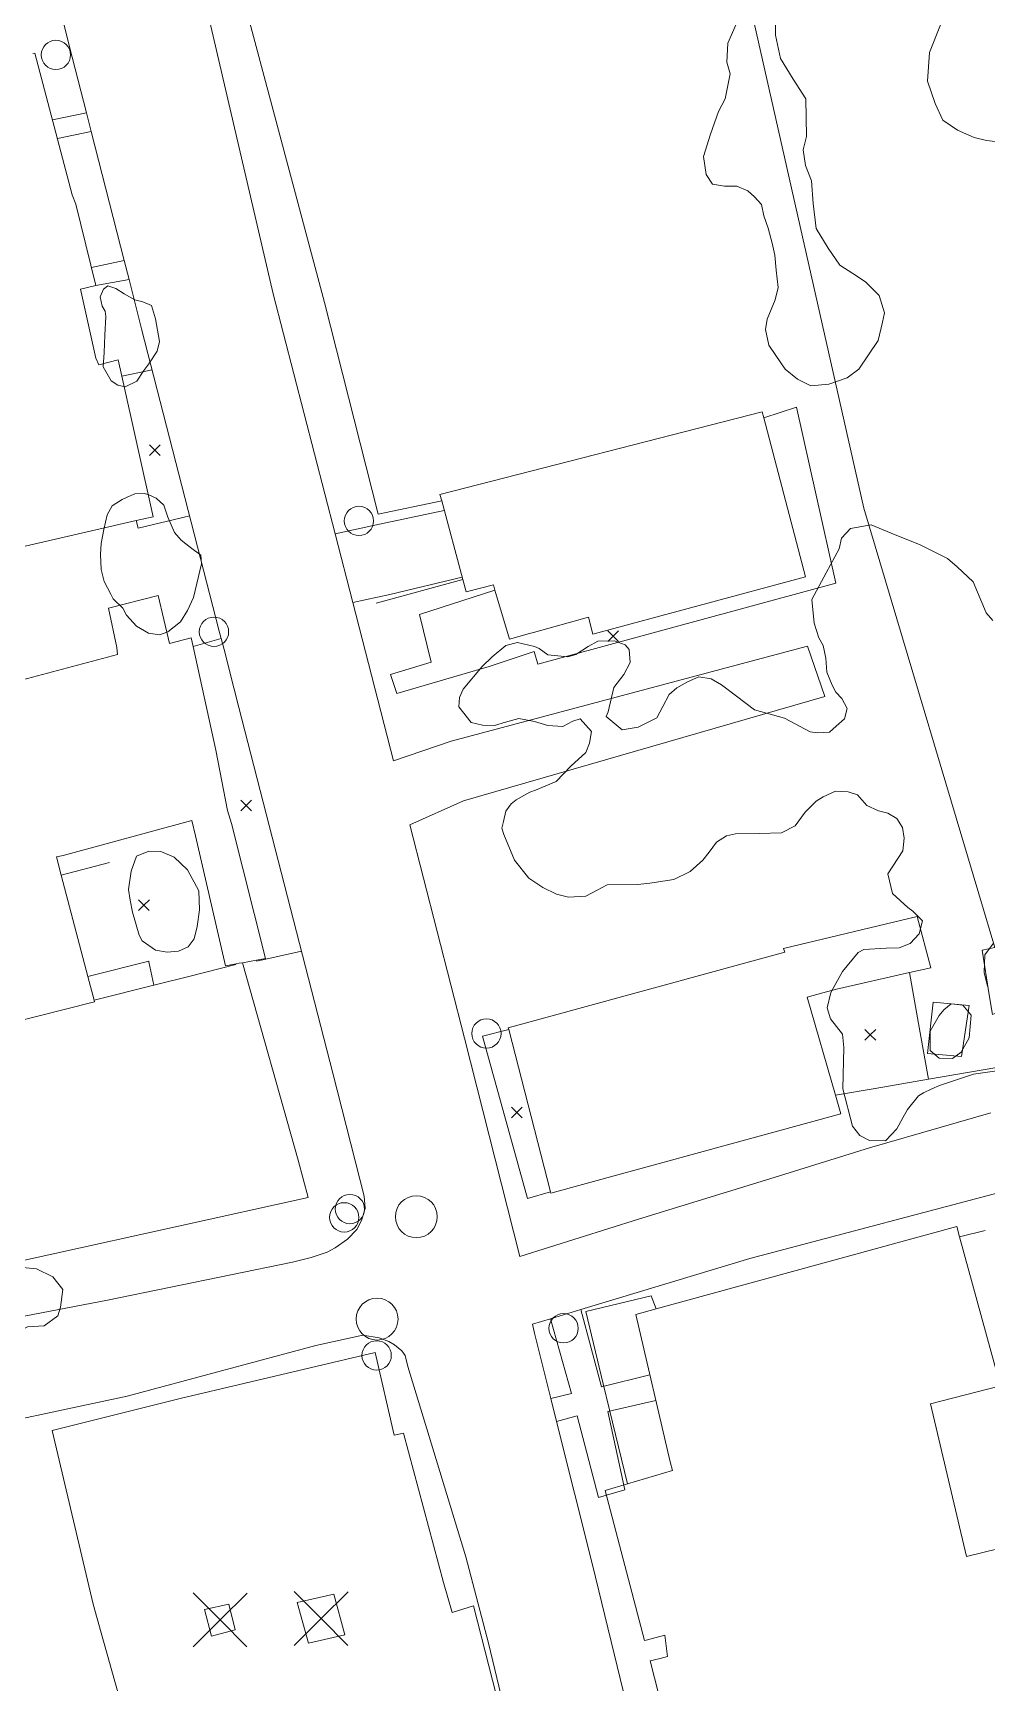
# Model space of a CAD drawing. Header units: metres. Extents: x 4652992 to 4879070, y 2074171 to 2309877.
# Drawn here: x 4653933.7 to 4653983.8, y 2307794.2 to 2307880.8 of the extents above; entities that cross this region are included whole.
import ezdxf

# ---------------------------------------------------------------- set-up
doc = ezdxf.new("R2010")
doc.units = ezdxf.units.M
doc.header["$MEASUREMENT"] = 0
doc.linetypes.add('DGN Style 2', pattern=[66.27138, 39.762828, -26.508552])
doc.linetypes.add('DGN Style 3', pattern=[92.779933, 66.271381, -26.508552])
doc.layers.get('0').update_dxf_attribs({"color": 4, "lineweight": 0})
for name, color, linetype, lineweight in [('Level 18', 5, 'Continuous', 0), ('Level 19', 38, 'DGN Style 3', 0), ('Level 30', 5, 'Continuous', 0), ('Level 31', 38, 'Continuous', 0), ('Level 35', 4, 'Continuous', 0), ('Level 37', 3, 'Continuous', 0), ('Level 38', 3, 'Continuous', 0), ('Level 39', 9, 'Continuous', 0), ('Level 40', 1, 'Continuous', 0), ('Level 45', 9, 'Continuous', 0), ('Level 53', 5, 'Continuous', 0), ('Level 54', 30, 'DGN Style 2', 0), ('Level 61', 4, 'Continuous', 0), ('Level 62', 4, 'Continuous', 0), ('Level 63', 3, 'Continuous', 0)]:
    doc.layers.add(name, color=color, linetype=linetype, lineweight=lineweight)

# ---------------------------------------------------------------- blocks, each defined once
blk = doc.blocks.new('POSTE')
at = {"color": 0, "linetype": 'ByBlock', "lineweight": -2}
blk.add_circle((0, 0), 0.770001, dxfattribs=at)
blk = doc.blocks.new('AL')
at = {"color": 0, "linetype": 'ByBlock', "lineweight": -2, "ltscale": 10}
blk.add_circle((0, 0), 1.100002, dxfattribs=at)
blk = doc.blocks.new('COTA')
at = {"color": 0, "linetype": 'ByBlock', "lineweight": -2, "ltscale": 10}
for p, q in [((-1.408457, 1.419522), (0, 0)), ((1.419522, 1.408457), (0, 0)), ((0, 0), (-1.419522, -1.408457)), ((0, 0), (1.408457, -1.419522))]:
    blk.add_line(p, q, dxfattribs=at)

msp = doc.modelspace()

# ---------------------------------------------------------------- linework, layer by layer
at = {"layer": 'Level 18', "color": 30, "extrusion": (-0.9107930349116861, -0.2130009780819829, 0.3536758839565952), "elevation": -4729874.176265, "flags": 128}
msp.add_lwpolyline([(-1187388.647778, 1789903.444559), (-1187400.483142, 1789902.839091), (-1187412.049613, 1789902.156148)], dxfattribs=at)
at = {"layer": 'Level 18', "color": 30}
for points in [[(4653952.608698, 2307842.620773, 1374.648521), (4653950.482393, 2307850.926777, 1374.1751), (4653949.551719, 2307854.534975, 1373.9712), (4653946.301355, 2307867.136545, 1373.2629), (4653943.015319, 2307881.209825, 1372.6013), (4653941.475133, 2307887.944832, 1372.2635)], [(4653928.010529, 2307812.442849, 1376.183149), (4653937.593702, 2307814.295865, 1376.226067), (4653947.317885, 2307816.28687, 1376.190848), (4653948.295104, 2307816.52223, 1376.177943), (4653949.127945, 2307816.813265, 1376.14263), (4653949.551124, 2307817.028381, 1376.112636), (4653950.207552, 2307817.487883, 1376.067858), (4653950.692786, 2307818.005526, 1376.003986), (4653950.930871, 2307818.47139, 1375.968726), (4653951.126205, 2307819.104208, 1375.929075), (4653951.082706, 2307819.742619, 1375.882826), (4653949.429241, 2307826.209692, 1375.49426), (4653944.498649, 2307845.40985, 1374.396436), (4653944.231499, 2307846.450159, 1374.347135), (4653943.715749, 2307848.458534, 1374.221024), (4653943.467653, 2307849.424641, 1374.182509), (4653939.38831, 2307865.309961, 1373.225789), (4653938.725636, 2307867.901711, 1373.102959), (4653938.473806, 2307868.886628, 1373.056281), (4653936.741386, 2307875.662205, 1372.735168), (4653936.489669, 2307876.646679, 1372.679711), (4653935.742001, 2307879.570846, 1372.515767), (4653934.844743, 2307883.145381, 1372.405518)], [(4653960.130749, 2307785.777897, 1377.530166), (4653957.598848, 2307796.271927, 1377.081129), (4653956.420138, 2307800.808559, 1376.767109), (4653953.368124, 2307810.803841, 1376.331679), (4653953.220414, 2307811.381566, 1376.27947), (4653953.050611, 2307811.623309, 1376.267428), (4653952.673341, 2307811.934061, 1376.253179), (4653952.369973, 2307812.116424, 1376.249514), (4653951.861045, 2307812.311068, 1376.257173), (4653951.002487, 2307812.445198, 1376.267837), (4653948.541162, 2307811.90775, 1376.30582), (4653938.620705, 2307809.253723, 1376.295469), (4653928.934985, 2307807.186653, 1376.263063), (4653914.338908, 2307803.475309, 1376.222944), (4653914.033055, 2307803.232153, 1376.212005), (4653913.979604, 2307802.823625, 1376.23159), (4653914.071927, 2307802.469345, 1376.266868), (4653914.961676, 2307799.551273, 1376.46877), (4653915.106104, 2307799.045286, 1376.506824), (4653919.603757, 2307781.591283, 1377.40056)], [(4653959.905858, 2307813.028093, 1376.231892), (4653960.018576, 2307812.553409, 1376.252688), (4653960.875713, 2307809.129931, 1376.413041), (4653961.177751, 2307807.923563, 1376.482415), (4653963.065149, 2307800.385134, 1376.869117), (4653965.498723, 2307790.39882, 1377.328808), (4653966.703943, 2307790.686153, 1377.369419), (4653967.441788, 2307787.330503, 1377.498711), (4653970.47815, 2307775.06813, 1378.075866), (4653972.233882, 2307767.740377, 1378.326929), (4653975.936566, 2307753.679001, 1378.828086), (4653979.465483, 2307739.340424, 1379.29207), (4653983.690648, 2307723.862758, 1379.90629), (4653984.174625, 2307722.280322, 1379.961519)]]:
    msp.add_polyline3d(points, dxfattribs=at)
at = {"layer": 'Level 19', "linetype": 'DGN Style 3'}
for points in [[(4653953.469589, 2307839.257868, 1374.840197), (4653956.288293, 2307840.513694, 1375.201905), (4653975.262044, 2307845.994097, 1374.501904), (4653974.350919, 2307848.637523, 1374.501904), (4653955.646648, 2307843.644269, 1375.101905), (4653952.608698, 2307842.620773, 1374.648521)], [(4653983.986338, 2307824.120418, 1375.225583), (4653981.37693, 2307823.373057, 1375.414593), (4653977.612642, 2307822.2855, 1375.701888), (4653972.369137, 2307820.65885, 1375.873877), (4653965.474553, 2307818.533866, 1376.014286), (4653959.242337, 2307816.574639, 1376.045336)], [(4653959.905858, 2307813.028093, 1376.231892), (4653960.856519, 2307813.314752, 1376.231227), (4653962.454447, 2307813.796587, 1376.275745), (4653971.334352, 2307816.474207, 1375.919506), (4653986.243175, 2307820.431534, 1375.174633)]]:
    msp.add_polyline3d(points, dxfattribs=at)
at = {"layer": 'Level 30', "color": 1, "elevation": 1379.8167, "flags": 128}
msp.add_lwpolyline([(4653944.308795, 2307796.978873), (4653943.971388, 2307798.329098), (4653942.697202, 2307798.042541), (4653943.065244, 2307796.637202), (4653944.308795, 2307796.978873)], dxfattribs=at)
at = {"layer": 'Level 30', "color": 1}
for points in [[(4653933.668632, 2307879.767481, 1375.2531), (4653933.787488, 2307879.78804, 1375.2531), (4653935.734575, 2307872.345975, 1375.2531), (4653935.927502, 2307871.848502, 1375.6031), (4653936.989873, 2307867.578052, 1375.6731), (4653936.173578, 2307867.386226, 1375.7431), (4653936.984087, 2307863.772401, 1375.7431), (4653937.132917, 2307863.408526, 1376.3731), (4653938.153702, 2307863.669945, 1376.3731), (4653938.345154, 2307862.812288, 1376.394972), (4653939.991852, 2307855.4355, 1376.5831), (4653939.106788, 2307855.231971, 1376.661191), (4653932.058239, 2307853.611088, 1377.2831)], [(4653972.058156, 2307860.629324, 1391.143129), (4653974.254297, 2307852.283069, 1391.143129), (4653963.073887, 2307849.262237, 1391.003129), (4653962.863019, 2307850.160455, 1390.863129), (4653959.972085, 2307849.361174, 1390.863129), (4653959.748134, 2307849.299257, 1390.863129), (4653958.711547, 2307849.012663, 1390.863129), (4653957.943838, 2307851.573277, 1391.115625), (4653957.860213, 2307851.852199, 1391.143129), (4653956.439004, 2307851.489391, 1391.143129), (4653956.261955, 2307852.142474, 1391.143129), (4653955.144718, 2307856.263644, 1391.143129), (4653955.054247, 2307856.597365, 1391.143129), (4653971.975051, 2307860.94516, 1391.143129), (4653972.058156, 2307860.629324, 1391.143129)], [(4653929.433172, 2307845.888929, 1379.8731), (4653938.124711, 2307848.197849, 1380.121), (4653938.085237, 2307848.573772, 1376.733533), (4653937.64704, 2307850.635943, 1375.9635), (4653940.256537, 2307851.290088, 1375.9635), (4653940.850694, 2307848.781176, 1377.4867), (4653941.997729, 2307849.071739, 1379.8731), (4653942.097896, 2307848.613722, 1379.938367)], [(4653942.097896, 2307848.613722, 1379.938367), (4653943.286908, 2307843.176911, 1380.7131), (4653943.900618, 2307840.007261, 1380.7131), (4653944.105512, 2307839.319724, 1378.1231), (4653945.884735, 2307832.231541, 1378.1231), (4653945.419597, 2307832.14682, 1378.107563), (4653944.682363, 2307832.012539, 1378.082937), (4653944.682324, 2307832.012532, 1378.082936), (4653944.511441, 2307831.981407, 1378.077228), (4653944.346, 2307831.951273, 1378.071701), (4653944.34598, 2307831.951269, 1378.071701), (4653943.789122, 2307831.849842, 1378.0531), (4653942.222073, 2307838.676393, 1378.0531), (4653942.018803, 2307839.487173, 1380.5731), (4653935.266147, 2307837.651518, 1379.9431), (4653934.91473, 2307837.577459, 1383.3731), (4653935.171469, 2307836.602222, 1383.3731), (4653936.568209, 2307831.29663, 1383.3731), (4653936.568224, 2307831.296575, 1383.3731), (4653936.896804, 2307830.048443, 1383.3731), (4653936.919558, 2307829.962011, 1383.3731), (4653922.906602, 2307826.413626, 1383.5131)], [(4653979.716671, 2307831.48946, 1377.463751), (4653975.869326, 2307830.626455, 1377.843128), (4653975.157838, 2307830.43246, 1378.963129), (4653974.333348, 2307830.199644, 1378.963129), (4653975.822625, 2307825.049804, 1379.021983), (4653975.82263, 2307825.049789, 1379.021983), (4653976.104664, 2307824.07453, 1379.033129), (4653960.871531, 2307819.91589, 1378.823128), (4653960.857571, 2307819.970172, 1378.823128), (4653958.663101, 2307828.503013, 1378.823128), (4653958.640334, 2307828.591539, 1378.823128), (4653973.160893, 2307832.563409, 1378.963129), (4653973.086132, 2307832.754111, 1377.913129), (4653980.119973, 2307834.44575, 1377.493129), (4653980.838507, 2307831.741102, 1377.353129), (4653979.716671, 2307831.48946, 1377.463751)], [(4653968.187416, 2307787.095563, 1380.1026), (4653966.100273, 2307795.337541, 1380.1026), (4653966.622366, 2307795.469684, 1380.1026), (4653967.010053, 2307795.567811, 1380.1026), (4653966.861035, 2307796.69073, 1382.597817), (4653965.883188, 2307796.43877, 1382.602677), (4653965.786579, 2307796.413877, 1382.603129), (4653963.730411, 2307804.29492, 1382.673129), (4653964.89933, 2307804.64138, 1382.788658), (4653967.271703, 2307805.344536, 1383.023129), (4653967.138434, 2307805.79242, 1378.823128), (4653965.336568, 2307813.531032, 1378.893129), (4653966.414695, 2307813.827352, 1378.875217), (4653982.190254, 2307818.163224, 1378.613129), (4653982.341887, 2307817.60886, 1378.613129), (4653984.434699, 2307809.957634, 1378.613129)], [(4653938.134416, 2307793.698516, 1379.818974), (4653937.259877, 2307796.819715, 1379.6374), (4653936.837262, 2307798.328015, 1379.8731), (4653934.693376, 2307807.436521, 1379.4531), (4653941.416898, 2307809.124057, 1379.4531), (4653951.643976, 2307811.540212, 1379.3831), (4653952.652993, 2307807.192605, 1379.8731), (4653953.144241, 2307807.2965, 1379.8731), (4653955.241866, 2307799.460599, 1379.7331), (4653955.690758, 2307797.89164, 1379.4253), (4653956.819246, 2307798.230621, 1379.4253), (4653958.212041, 2307792.746565, 1379.4253)], [(4653984.480849, 2307809.788913, 1378.613129), (4653980.816069, 2307808.84245, 1379.243129)], [(4653980.816069, 2307808.84245, 1379.243129), (4653982.70329, 2307800.825876, 1381.057064), (4653990.145404, 2307802.653679, 1382.871)], [(4653947.551854, 2307798.410799, 1379.5263), (4653948.149776, 2307796.27511, 1379.5263), (4653950.056661, 2307796.71327, 1379.5263), (4653949.48329, 2307798.847931, 1379.5639), (4653947.551854, 2307798.410799, 1379.5263)]]:
    msp.add_polyline3d(points, dxfattribs=at)
at = {"layer": 'Level 31'}
for points in [[(4653984.238755, 2307829.358283, 1377.773129), (4653984.061331, 2307829.290648, 1377.685085), (4653983.896902, 2307830.321632, 1377.842544), (4653983.897641, 2307830.32202, 1377.843128), (4653983.521106, 2307832.677909, 1377.843128), (4653984.189291, 2307832.803195, 1377.843128), (4653986.002676, 2307833.143211, 1377.843128), (4653986.609629, 2307829.932449, 1377.913129), (4653984.238755, 2307829.358283, 1377.773129)], [(4653982.835947, 2307829.765046, 1377.003129), (4653982.432773, 2307827.089084, 1376.933128), (4653980.654979, 2307827.241292, 1376.933128), (4653980.961913, 2307829.93267, 1376.933128), (4653982.835947, 2307829.765046, 1377.003129)]]:
    msp.add_polyline3d(points, dxfattribs=at)
at = {"layer": 'Level 35'}
for p, q in [((4653956.261955, 2307852.142474, 1375.171568), (4653951.697989, 2307850.902524, 1374.353533)), ((4653937.70209, 2307837.274255, 1379.113533), (4653935.171469, 2307836.602222, 1379.113533)), ((4653983.688012, 2307817.948452, 1378.12), (4653982.341887, 2307817.60886, 1378.12)), ((4653964.89933, 2307804.64138, 1377.643533), (4653963.963142, 2307808.526646, 1377.643533))]:
    msp.add_line(p, q, dxfattribs=at)
at = {"layer": 'Level 35', "extrusion": (0.0430310570909227, 0.0092200215774834, 0.9990311903678225), "elevation": 222918.588112, "flags": 128}
msp.add_lwpolyline([(1281569.564921, -5029227.538418), (1281570.821468, -5029227.538418), (1281570.847469, -5029227.538418), (1281570.847469, -5029227.538406), (1281570.743958, -5029224.244781)], dxfattribs=at)
at = {"layer": 'Level 35', "extrusion": (-0.1510656881672048, 0.603742111076735, 0.7827353455486576), "elevation": 691363.267193, "flags": 128}
msp.add_lwpolyline([(-5074945.816001, -867311.933219), (-5074945.79893, -867311.884977), (-5074945.798894, -867311.884977), (-5074943.325599, -867311.884977), (-5074941.360241, -867311.884977), (-5074938.127708, -867311.884977)], dxfattribs=at)
at = {"layer": 'Level 35', "elevation": 1377.643533, "flags": 128}
msp.add_lwpolyline([(4653963.631792, 2307809.901781), (4653962.71909, 2307813.68958), (4653966.15069, 2307814.522609), (4653966.414695, 2307813.827352)], dxfattribs=at)
at = {"layer": 'Level 37'}
for points in [[(4653955.144718, 2307856.263644, 1375.160643), (4653951.816182, 2307855.575466, 1375.499267), (4653948.99562, 2307866.68165, 1375.219267), (4653944.234005, 2307884.548743, 1374.239268), (4653968.505752, 2307890.367945, 1373.119268), (4653969.451551, 2307889.305849, 1373.189267), (4653970.510148, 2307886.03633, 1373.189267), (4653977.309136, 2307855.885632, 1375.149268), (4653984.189291, 2307832.803195, 1376.404189)], [(4653944.682324, 2307832.012532, 1377.178035), (4653944.682333, 2307832.012501, 1377.178037), (4653947.606121, 2307821.645956, 1377.643533), (4653948.12853, 2307819.681613, 1377.643533), (4653934.514592, 2307816.671175, 1377.993533), (4653928.197871, 2307815.293277, 1377.993533), (4653926.017541, 2307814.904735, 1377.993533)], [(4653975.82263, 2307825.049789, 1376.861992), (4653977.905954, 2307825.407675, 1376.759665), (4653980.706117, 2307825.888705, 1376.622128), (4653987.890159, 2307827.122825, 1376.269268), (4653996.100911, 2307828.567865, 1374.939267), (4654006.203339, 2307829.995933, 1372.839268), (4654010.915284, 2307830.2258, 1370.249267)]]:
    msp.add_polyline3d(points, dxfattribs=at)
at = {"layer": 'Level 38'}
msp.add_line((4653963.963142, 2307808.526646, 1377.643533), (4653963.631792, 2307809.901781, 1377.643533), dxfattribs=at)
at = {"layer": 'Level 40', "color": 3, "flags": 128}
for points, elevation in [([(4653937.447782, 2307864.967948), (4653937.502436, 2307865.956665), (4653937.478251, 2307866.235625), (4653937.314762, 2307866.502231), (4653937.202784, 2307866.98424), (4653937.391811, 2307867.394553), (4653937.615325, 2307867.568979), (4653938.035016, 2307867.423472), (4653938.466788, 2307867.138491), (4653939.027539, 2307866.822793), (4653939.457495, 2307866.720378), (4653939.909832, 2307866.521572), (4653940.109566, 2307865.836578), (4653940.324964, 2307864.647039), (4653940.201352, 2307864.130122), (4653939.768272, 2307863.459239), (4653939.503583, 2307863.11249), (4653939.144387, 2307862.560582), (4653938.525413, 2307862.252627), (4653938.138434, 2307862.34475), (4653937.782353, 2307862.566114), (4653937.367591, 2307863.302315), (4653937.413733, 2307864.065392), (4653937.447782, 2307864.967948)], 1375.943533), ([(4653937.270813, 2307854.024851), (4653937.402146, 2307854.76293), (4653937.4943, 2307855.148295), (4653937.586453, 2307855.533658), (4653937.837531, 2307856.01698), (4653938.367269, 2307856.343504), (4653938.621893, 2307856.463945), (4653939.025188, 2307856.639522), (4653939.525954, 2307856.656152), (4653939.739608, 2307856.605327), (4653940.146433, 2307856.418049), (4653940.555026, 2307856.049354), (4653940.763762, 2307855.411462), (4653941.112692, 2307854.604489), (4653941.468296, 2307854.203178), (4653941.962303, 2307853.814207), (4653942.499019, 2307853.415087), (4653942.524823, 2307852.956487), (4653942.279143, 2307851.928989), (4653942.105119, 2307851.201172), (4653941.802919, 2307850.503818), (4653941.435737, 2307849.912393), (4653940.769459, 2307849.392042), (4653940.323482, 2307849.226547), (4653939.757763, 2307849.31575), (4653939.125261, 2307849.692326), (4653938.58666, 2307850.272847), (4653938.401931, 2307850.633515), (4653937.885562, 2307851.118271), (4653937.765817, 2307851.372997), (4653937.428833, 2307852.04139), (4653937.262789, 2307852.669157), (4653937.223175, 2307853.447883), (4653937.270813, 2307854.024851)], 1379.943533), ([(4653981.2618, 2307826.9949), (4653981.9654, 2307826.9769), (4653982.4245, 2307827.3204), (4653982.8431, 2307828.0645), (4653982.9561, 2307829.2603), (4653982.514138, 2307829.782181), (4653981.893116, 2307829.858379), (4653981.517053, 2307829.538152), (4653981.2619, 2307829.2339), (4653980.7908, 2307828.4213), (4653980.7901, 2307827.4002), (4653981.2618, 2307826.9949)], 1379.3637), ([(4653929.904505, 2307813.145163), (4653929.610827, 2307814.287224), (4653929.909772, 2307814.878998), (4653930.343438, 2307815.375796), (4653931.166973, 2307815.527971), (4653932.092898, 2307815.845174), (4653932.953284, 2307816.020134), (4653933.875698, 2307815.928049), (4653934.719543, 2307815.50758), (4653935.253634, 2307814.84499), (4653935.128876, 2307813.928243), (4653934.984878, 2307813.457633), (4653934.261774, 2307812.934744), (4653933.400218, 2307812.886182), (4653932.749677, 2307812.535344), (4653931.93833, 2307811.90707), (4653931.143395, 2307811.874242), (4653930.26833, 2307812.428186), (4653929.904505, 2307813.145163)], 1378.615511)]:
    msp.add_lwpolyline(points, dxfattribs=dict(at, elevation=elevation))
at = {"layer": 'Level 40', "color": 3}
for points in [[(4653980.657068, 2307878.321154, 1375.76368), (4653980.754571, 2307879.81269, 1375.76368), (4653981.334231, 2307881.263635, 1375.36368), (4653981.221494, 2307881.333879, 1375.36368), (4653981.358539, 2307881.907429, 1375.36368), (4653982.79009, 2307883.233212, 1374.56368), (4653982.81274, 2307884.051604, 1374.56368), (4653982.727588, 2307884.418825, 1374.56368), (4653982.943192, 2307885.321168, 1374.56368), (4653983.394318, 2307886.123832, 1374.56368), (4653984.370517, 2307886.410706, 1374.56368)], [(4653972.817882, 2307867.476611, 1376.56368), (4653972.711109, 2307868.381132, 1376.56368), (4653972.632589, 2307869.165757, 1376.16368), (4653972.506621, 2307869.797639, 1376.16368), (4653972.281032, 2307870.592178, 1376.16368), (4653972.067712, 2307871.244913, 1376.16368), (4653971.931272, 2307871.83302, 1376.16368), (4653971.567794, 2307872.243818, 1376.16368), (4653971.227049, 2307872.556604, 1376.16368), (4653970.636507, 2307872.790104, 1376.16368), (4653969.993604, 2307872.804605, 1376.16368), (4653969.371612, 2307872.906711, 1376.16368), (4653969.029014, 2307873.405159, 1376.16368), (4653968.888929, 2307874.364601, 1376.16368), (4653969.258945, 2307875.526415, 1376.16368), (4653969.683104, 2307876.721583, 1376.16368), (4653970.025315, 2307877.38069, 1376.16368), (4653970.295678, 2307878.705135, 1376.16368), (4653970.115539, 2307879.303749, 1376.16368), (4653970.17112, 2307880.309079, 1376.16368), (4653970.981136, 2307882.152795, 1376.16368)], [(4653972.674008, 2307881.702094, 1376.16368), (4653972.672571, 2307880.7302, 1376.16368), (4653972.934976, 2307879.510111, 1376.16368), (4653973.599074, 2307878.425604, 1376.16368), (4653974.27361, 2307877.384938, 1376.16368), (4653974.29738, 2307875.405206, 1376.56368), (4653974.130029, 2307874.704904, 1376.56368), (4653974.257712, 2307873.887917, 1376.56368), (4653974.570416, 2307873.07305, 1376.56368), (4653974.658061, 2307871.895522, 1376.56368), (4653974.801609, 2307870.565877, 1376.56368), (4653975.432033, 2307869.536483, 1376.56368), (4653976.050169, 2307868.648841, 1376.56368), (4653976.729225, 2307868.209309, 1376.56368), (4653977.408253, 2307867.769796, 1376.56368), (4653978.111771, 2307867.0469, 1376.56368), (4653978.40348, 2307866.144681, 1376.56368), (4653978.288453, 2307865.663267, 1376.56368), (4653978.058397, 2307864.700433, 1376.56368), (4653977.554288, 2307863.941694, 1376.56368), (4653977.050165, 2307863.182935, 1376.56368), (4653976.434237, 2307862.728361, 1376.56368), (4653975.47965, 2307862.400738, 1376.56368), (4653974.533665, 2307862.302349, 1376.56368), (4653973.833607, 2307862.654238, 1376.56368), (4653973.175358, 2307863.181231, 1376.56368), (4653972.700318, 2307863.8959, 1376.56368), (4653972.324821, 2307864.448062, 1376.56368), (4653972.153477, 2307865.275435, 1376.56368), (4653972.235354, 2307865.811116, 1376.56368), (4653972.660982, 2307866.820031, 1376.56368), (4653972.817882, 2307867.476611, 1376.56368)], [(4653984.505631, 2307875.108358, 1375.76368), (4653983.751499, 2307875.201871, 1375.76368), (4653983.098522, 2307875.357782, 1375.76368), (4653982.239765, 2307875.73594, 1375.76368), (4653981.460911, 2307876.268145, 1375.76368), (4653981.065572, 2307877.141585, 1375.76368), (4653980.657068, 2307878.321154, 1375.76368)], [(4653984.5448, 2307826.373, 1378.5637), (4653983.0774, 2307826.1658, 1378.5637), (4653981.2858, 2307825.5632, 1378.5637), (4653980.888, 2307825.3894, 1378.5637), (4653980.438, 2307825.1834, 1378.5637), (4653980.1767, 2307825.022, 1378.5637), (4653979.6055, 2307824.3084, 1378.5637), (4653979.3679, 2307823.8732, 1378.5637), (4653979.0478, 2307823.2789, 1378.5637), (4653978.4545, 2307822.6599, 1378.5637), (4653977.6132, 2307822.6806, 1378.5637), (4653977.0955, 2307822.9375, 1378.5637), (4653976.7227, 2307823.4281, 1378.5637), (4653976.2095, 2307825.3821, 1378.5637), (4653976.2635, 2307827.5602, 1378.9637), (4653976.1875, 2307828.2504, 1380.1637), (4653975.5624, 2307829.068, 1380.5637), (4653975.3891, 2307829.6438, 1380.5637), (4653975.5805, 2307830.4449, 1380.5637), (4653976.1988, 2307831.5457, 1380.5637), (4653977.0171, 2307832.5544, 1380.5637), (4653977.3196, 2307832.7053, 1380.5637), (4653978.4928, 2307832.7832, 1380.5637), (4653979.1634, 2307832.8021, 1380.5637), (4653979.7482, 2307833.0197, 1380.5637), (4653980.2254, 2307833.5301, 1380.5637), (4653980.3865, 2307834.2046, 1380.5637), (4653979.8889, 2307834.7237, 1380.5637), (4653979.625, 2307834.9201, 1380.5637), (4653978.8213, 2307835.6456, 1380.5637), (4653978.5807, 2307836.6829, 1380.5637), (4653979.3564, 2307837.8908, 1379.7637), (4653979.4245, 2307838.5559, 1378.9637), (4653979.335, 2307839.1131, 1378.9637), (4653979.0468, 2307839.5835, 1378.9637), (4653978.5817, 2307839.8727, 1378.9637), (4653978.0761, 2307839.9929, 1378.9637), (4653977.4745, 2307840.2699, 1378.9637), (4653976.9856, 2307840.8327, 1378.9637), (4653976.4902, 2307840.9951, 1378.9637), (4653975.8279, 2307841.0185, 1378.9637), (4653975.1791, 2307840.7261, 1378.9637), (4653974.8135, 2307840.5003, 1378.9637), (4653974.2306, 2307839.9241, 1378.9637), (4653973.7016, 2307839.2011, 1378.9637), (4653972.9904, 2307838.834, 1378.9637), (4653971.824, 2307838.7985, 1378.9637), (4653970.5732, 2307838.7829, 1378.9637), (4653970.1013, 2307838.6717, 1378.9637), (4653969.5788, 2307838.3491, 1378.9637), (4653969.1844, 2307837.8173, 1378.9637), (4653968.8626, 2307837.4023, 1378.9637), (4653968.185, 2307836.8038, 1378.9637), (4653967.327, 2307836.3821, 1378.9637), (4653966.0776, 2307836.1873, 1378.9637), (4653965.4369, 2307836.116, 1378.9637), (4653963.8281, 2307836.0959, 1378.9637), (4653963.3155, 2307835.8155, 1378.9637), (4653962.7085, 2307835.5128, 1378.9637), (4653961.8045, 2307835.4593, 1378.9637), (4653961.172, 2307835.6095, 1378.9637), (4653960.4533, 2307835.9588, 1378.9637), (4653959.7228, 2307836.4451, 1378.9637), (4653958.9734, 2307837.4044, 1378.5637), (4653958.4024, 2307838.7473, 1378.5637), (4653958.3044, 2307839.0836, 1378.5637), (4653958.3853, 2307839.4221, 1378.5637), (4653958.5168, 2307839.9722, 1378.5637), (4653958.7867, 2307840.3553, 1378.5637), (4653959.0584, 2307840.559, 1378.5637), (4653959.7807, 2307840.9688, 1378.5637), (4653960.0744, 2307841.0779, 1378.5637), (4653960.6194, 2307841.3061, 1378.5637), (4653961.1645, 2307841.5343, 1378.5637), (4653961.9355, 2307842.3348, 1378.5637), (4653962.7086, 2307843.0585, 1377.7637), (4653962.9145, 2307843.5467, 1377.7637), (4653963.014, 2307844.1498, 1377.7637), (4653962.4173, 2307844.8288, 1377.7637), (4653962.0287, 2307844.6974, 1377.7637), (4653961.5152, 2307844.4165, 1377.7637), (4653960.7243, 2307844.4702, 1377.7637), (4653960.0162, 2307844.6833, 1377.7637), (4653959.2032, 2307844.8317, 1377.7637), (4653958.4884, 2307844.6434, 1377.7637), (4653957.9104, 2307844.4674, 1377.7637), (4653957.2884, 2307844.4809, 1377.7637), (4653956.6968, 2307844.6215, 1377.7637), (4653956.0458, 2307845.4478, 1377.7637), (4653956.0726, 2307845.934, 1377.7637), (4653956.2686, 2307846.3799, 1377.7637), (4653957.2688, 2307847.575, 1377.7637), (4653957.7909, 2307848.0777, 1377.7637), (4653958.5124, 2307848.6673, 1377.7637), (4653959.1326, 2307848.8332, 1377.7637), (4653960.0199, 2307848.6222, 1377.7637), (4653960.2633, 2307848.5195, 1377.7637), (4653960.7196, 2307848.1872, 1377.7637), (4653961.764, 2307848.0731, 1377.7637), (4653962.1948, 2307848.1945, 1377.7637), (4653962.8334, 2307848.6246, 1377.7637), (4653963.347, 2307848.9054, 1377.7637), (4653964.2002, 2307848.9263, 1377.7637), (4653964.7713, 2307848.701, 1377.7637), (4653964.9843, 2307848.4712, 1377.7637), (4653965.0436, 2307847.7857, 1377.7637), (4653964.7127, 2307847.1481, 1377.7637), (4653964.1926, 2307846.466, 1377.7637), (4653963.8889, 2307845.1953, 1377.7637), (4653963.7859, 2307844.9512, 1377.7637), (4653964.6214, 2307844.245, 1378.5637), (4653965.4649, 2307844.3791, 1379.7637), (4653966.44, 2307844.8694, 1379.3637), (4653966.76, 2307845.4631, 1379.3637), (4653967.0901, 2307846.099, 1379.3637), (4653967.4859, 2307846.4514, 1379.3637), (4653968.0503, 2307846.7637, 1379.3637), (4653968.6467, 2307847.0238, 1379.3637), (4653969.2887, 2307846.9157, 1379.3637), (4653969.8381, 2307846.6065, 1379.3637), (4653970.6318, 2307846.0159, 1379.3637), (4653971.5737, 2307845.3009, 1379.3637), (4653973.1472, 2307844.8556, 1378.5637), (4653974.4898, 2307844.1341, 1378.5637), (4653974.8794, 2307844.0862, 1378.5637), (4653975.5101, 2307844.115, 1378.5637), (4653975.854, 2307844.4355, 1378.5637), (4653976.3024, 2307844.8205, 1378.5637), (4653976.4338, 2307845.3703, 1378.5637), (4653976.1554, 2307845.8834, 1378.5637), (4653975.8366, 2307846.2274, 1378.5637), (4653975.6543, 2307846.5836, 1378.5637), (4653975.3742, 2307847.276, 1378.5637), (4653975.3251, 2307848.0028, 1378.5637), (4653975.1714, 2307848.6651, 1378.5637), (4653974.9571, 2307849.0737, 1378.5637), (4653974.6971, 2307849.8507, 1378.5637), (4653974.5905, 2307851.0829, 1378.5637), (4653975.3426, 2307852.4824, 1378.1637), (4653976.009, 2307853.7556, 1376.9637), (4653976.1407, 2307854.3067, 1376.9637), (4653976.6206, 2307854.8197, 1376.9637), (4653977.6939, 2307855.0122, 1376.9637), (4653978.7521, 2307854.581, 1376.9637), (4653980.2635, 2307853.9653, 1377.7637), (4653981.6983, 2307853.2346, 1378.5637), (4653982.2176, 2307852.7981, 1378.5637), (4653983.0556, 2307852.0177, 1378.5637), (4653983.7337, 2307850.3816, 1378.5637), (4653984.0844, 2307849.9854, 1378.5637)], [(4653938.694969, 2307835.855106, 1378.743533), (4653938.835006, 2307836.819182, 1378.743533), (4653939.115509, 2307837.613923, 1378.743533), (4653939.764335, 2307837.867928, 1378.743533), (4653940.394404, 2307837.854387, 1378.743533), (4653941.091328, 2307837.553001, 1378.743533), (4653941.791783, 2307836.888158, 1378.743533), (4653942.394565, 2307835.794329, 1379.943533), (4653942.425698, 2307834.791585, 1379.943533), (4653942.306416, 2307833.915015, 1379.943533), (4653942.152871, 2307833.272785, 1379.943533), (4653941.826654, 2307832.85248, 1379.943533), (4653941.317521, 2307832.611281, 1379.943533), (4653940.721142, 2307832.571744, 1379.943533), (4653940.112727, 2307832.670794, 1379.943533), (4653939.415275, 2307833.152934, 1379.943533), (4653939.263054, 2307833.460522, 1379.943533), (4653938.917043, 2307834.672179, 1379.543533), (4653938.793677, 2307835.290033, 1379.543533), (4653938.694969, 2307835.855106, 1378.743533)], [(4653984.1265, 2307833.0336, 1379.3637), (4653983.6705, 2307832.4278, 1379.3637), (4653983.627, 2307831.501, 1379.3637), (4653983.8124, 2307830.7875, 1379.3637)]]:
    msp.add_polyline3d(points, dxfattribs=at)
at = {"layer": 'Level 53', "color": 212, "extrusion": (0.2120448105889172, -0.9772008800228068, 0.0107442256566939), "elevation": -1268376.8691, "flags": 128}
msp.add_lwpolyline([(5037508.802643, 15002.021182), (5037505.327053, 15002.641994), (5037502.94425, 15002.564486)], dxfattribs=at)
at = {"layer": 'Level 53', "color": 212, "extrusion": (-0.1980981973705635, 0.9579013993034633, 0.2078028233951604), "elevation": 1289039.988395, "flags": 128}
msp.add_lwpolyline([(-5024896.587543, -272439.119727), (-5024898.579378, -272439.193443), (-5024902.485713, -272439.835254)], dxfattribs=at)
at = {"layer": 'Level 54'}
for p, q in [((4653936.489669, 2307876.646679, 1372.6797), (4653934.705365, 2307876.279773, 1372.6797)), ((4653936.741386, 2307875.662205, 1372.7352), (4653934.962402, 2307875.297336, 1372.7352)), ((4653938.473806, 2307868.886628, 1373.0563), (4653936.75251, 2307868.532187, 1373.0563)), ((4653938.725636, 2307867.901711, 1373.103), (4653936.989873, 2307867.578052, 1373.103))]:
    msp.add_line(p, q, dxfattribs=at)
at = {"layer": 'Level 54', "extrusion": (-0.1741079192718368, 0.0419450996938736, 0.9838328318665233), "elevation": -712136.000073, "flags": 128}
msp.add_lwpolyline([(-3333637.856373, 3919828.780357), (-3333638.363696, 3919829.788006), (-3333641.920299, 3919827.765143)], dxfattribs=at)
at = {"layer": 'Level 54', "extrusion": (-0.0581559471597838, 0.0794804604081018, 0.9951385542844094), "elevation": -85859.906441, "flags": 128}
msp.add_lwpolyline([(-5118679.484015, 881544.869899), (-5118677.966716, 881548.80711), (-5118680.377817, 881549.802187)], dxfattribs=at)
at = {"layer": 'Level 54', "linetype": 'Continuous'}
msp.add_polyline3d([(4653966.388207, 2307809.014478, 1376.659), (4653963.875597, 2307808.448808, 1376.7012), (4653964.76967, 2307804.326453, 1376.9391), (4653963.383, 2307803.925365, 1376.887), (4653962.252614, 2307808.21577, 1376.7231), (4653961.177751, 2307807.923563, 1376.482415)], dxfattribs=at)
at = {"layer": 'Level 62'}
for p, q in [((4653938.34535, 2307862.81233, 1373.688929), (4653939.941416, 2307863.155313, 1373.355595)), ((4653942.098088, 2307848.613777, 1374.466311), (4653943.567766, 2307849.033988, 1374.198116))]:
    msp.add_line(p, q, dxfattribs=at)
at = {"layer": 'Level 62', "flags": 128}
for points, elevation in [([(4653972.058346, 2307860.629386), (4653973.782101, 2307861.195767), (4653975.836315, 2307851.946657)], 1374.773533), ([(4653979.716706, 2307831.489263), (4653980.187523, 2307828.821152), (4653980.670419, 2307826.084676), (4653980.706081, 2307825.888901)], 1375.8235), ([(4653960.857379, 2307819.970117), (4653959.643901, 2307819.622808), (4653957.295601, 2307828.159878), (4653958.662907, 2307828.502965)], 1375.805141)]:
    msp.add_lwpolyline(points, dxfattribs=dict(at, elevation=elevation))
at = {"layer": 'Level 62', "extrusion": (0.0253914872188868, 0.0059511910269199, 0.9996598700068812), "elevation": 133278.346183, "flags": 128}
msp.add_lwpolyline([(1184965.014973, -5056032.922706), (1184965.008039, -5056030.133454), (1184965.417454, -5056030.133454)], dxfattribs=at)
at = {"layer": 'Level 62', "extrusion": (0.0565421814878986, 0.0566746782586451, 0.9967903302886062), "elevation": 395310.745564, "flags": 128}
msp.add_lwpolyline([(-1664713.831184, -4904873.139273), (-1664712.523951, -4904871.109355), (-1664712.484157, -4904871.133576)], dxfattribs=at)
at = {"layer": 'Level 62'}
msp.add_polyline3d([(4653975.836315, 2307851.946657, 1374.773533), (4653960.192577, 2307847.690009, 1375.123533), (4653960.00908, 2307848.354419, 1375.107934), (4653957.636018, 2307847.56588, 1375.101905), (4653952.788932, 2307846.156345, 1374.401905), (4653952.464326, 2307847.148636, 1374.401905), (4653954.584261, 2307847.798151, 1374.701905), (4653953.988359, 2307850.296903, 1374.701905), (4653957.943648, 2307851.573216, 1375.002244)], dxfattribs=at)

# ---------------------------------------------------------------- block references
at = {"layer": 'Level 39', "zscale": 0.1}
for p in [(4653943.505803, 2307797.497224, 1379.8167), (4653948.809347, 2307797.563788, 1379.535719)]:
    msp.add_blockref('COTA', p, dxfattribs=at)
at = {"layer": 'Level 45', "zscale": 0.1}
for p in [(4653953.81454, 2307818.671933, 1376.221451), (4653951.754981, 2307813.29498, 1376.431452)]:
    msp.add_blockref('AL', p, dxfattribs=at)
at = {"layer": 'Level 61', "zscale": 0.1}
for p in [(4653934.887567, 2307879.69221, 1372.516712), (4653950.801153, 2307855.213769, 1374.143533), (4653943.187213, 2307849.396134, 1374.423533), (4653957.492133, 2307828.294533, 1375.753533), (4653950.02624, 2307818.637809, 1376.313533), (4653950.325325, 2307819.074478, 1376.313533), (4653961.54511, 2307812.810479, 1376.593533), (4653951.730057, 2307811.385785, 1376.663533)]:
    msp.add_blockref('POSTE', p, dxfattribs=at)
at = {"layer": 'Level 63', "xscale": 0.2, "yscale": 0.2, "zscale": 0.1}
for p in [(4653940.078729, 2307858.928876, 1373.703517), (4653964.15032, 2307849.159993, 1374.882722), (4653944.882058, 2307840.27264, 1374.780353), (4653939.510286, 2307835.034206, 1375.3682), (4653977.653393, 2307828.22684, 1375.8235), (4653959.093602, 2307824.142388, 1375.805141)]:
    msp.add_blockref('COTA', p, dxfattribs=at)

doc.saveas('drawing.dxf')
